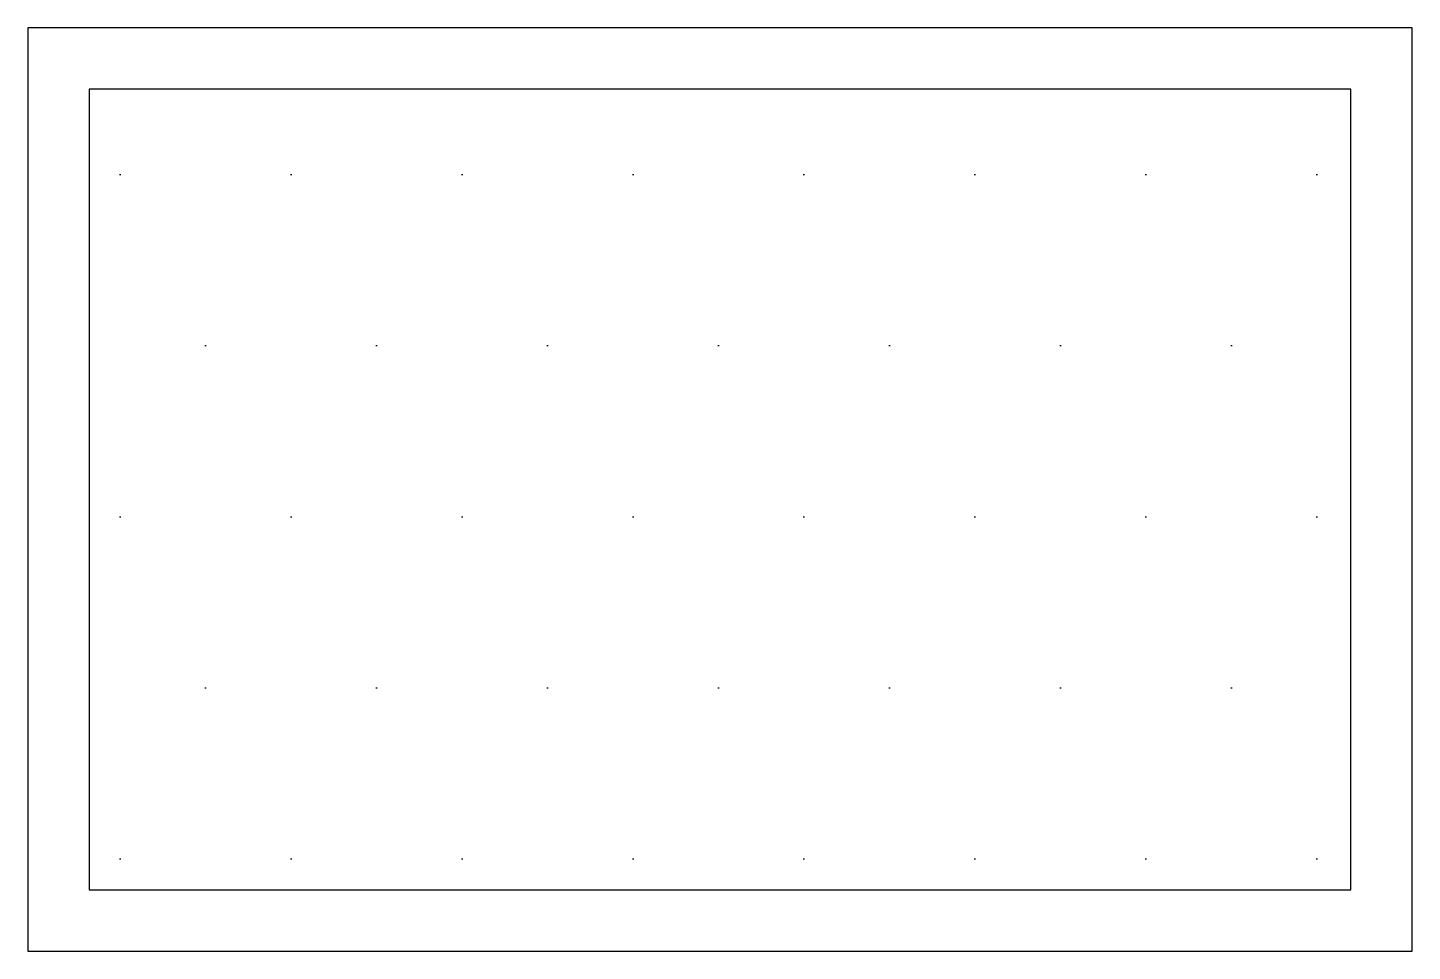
# Model space of a CAD drawing. Extents: x -5.6 to 5.6, y 0 to 7.5.
import ezdxf

# ---------------------------------------------------------------- set-up
doc = ezdxf.new("R2010")
doc.units = 0
doc.header["$LTSCALE"] = 0.2

msp = doc.modelspace()

# ---------------------------------------------------------------- hatches: boundary and pattern name
at = {"ltscale": 0.1}
h = msp.add_hatch(dxfattribs=at)
h.set_pattern_fill('DOTS', color=256, scale=0.875, style=0)
h.set_pattern_definition([(0, (-4.875, 0.75), (0.69453, 1.38906), [0, -1.38906])])
h.paths.add_polyline_path([(-5.125, 0.5), (5.125, 0.5), (5.125, 7), (-5.125, 7)])

# ---------------------------------------------------------------- linework, layer by layer
at = {"flags": 128}
for points in [[(-5.625, 0), (5.625, 0), (5.625, 7.5), (-5.625, 7.5)], [(-5.125, 0.5), (5.125, 0.5), (5.125, 7), (-5.125, 7)], [(-5.125, 0.5), (5.125, 0.5), (5.125, 7), (-5.125, 7)]]:
    msp.add_lwpolyline(points, close=True, dxfattribs=at)

doc.saveas('drawing.dxf')
